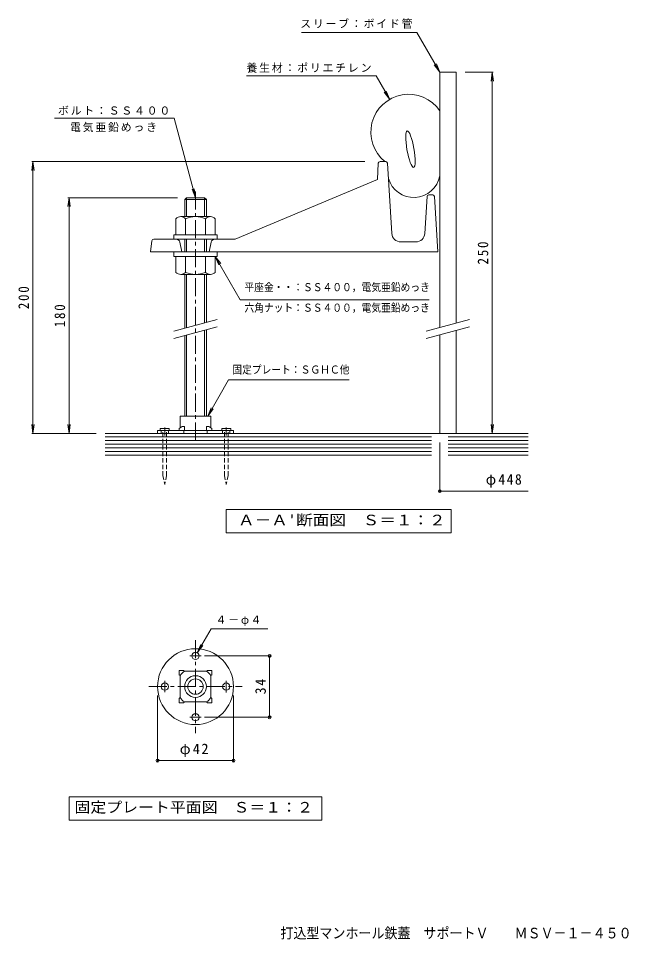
# Model space of a CAD drawing. Units: millimetres, scale not verified. Extents: x -315 to 361, y -273 to 237.
# Drawn here: x -315 to 23, y -273 to 237 of the extents above; entities that cross this region are included whole.
import ezdxf
from ezdxf.enums import TextEntityAlignment as Align

# ---------------------------------------------------------------- set-up
doc = ezdxf.new("R2010")
doc.units = ezdxf.units.MM
doc.header["$LTSCALE"] = 2
doc.header["$PDMODE"] = 32
doc.header["$PDSIZE"] = 1.6
doc.linetypes.add('CHAIN1', pattern=[8, 5, -1, 1, -1])
doc.linetypes.add('DASHED1', pattern=[1.8, 1.2, -0.6])
for name, color, linetype, lineweight in [('1-0', 2, 'Continuous', 9), ('1-1', 2, 'CHAIN1', 9), ('1-3', 4, 'Continuous', 9), ('1-4', 7, 'Continuous', 9), ('1-8', 3, 'Continuous', 9), ('1-9', 2, 'CHAIN1', 9), ('1-A', 2, 'Continuous', 9), ('1-E', 7, 'Continuous', 9)]:
    doc.layers.add(name, color=color, linetype=linetype, lineweight=lineweight)
doc.layers.add('1-5', color=6, linetype='Continuous')
doc.styles.add('ＭＳ ゴシック', font='')
doc.styles.get('ＭＳ ゴシック').set_extended_font_data('MS Gothic')

msp = doc.modelspace()

# ---------------------------------------------------------------- linework, layer by layer
at = {"layer": '1-0'}
for p, q in [((-115.443, 157.142), (-115.869, 148.084)), ((-111.34, 158.095), (-114.444, 158.095)), ((-110.341, 157.155), (-107.994, 118.289)), ((-194.608, 115.095), (-115.869, 148.084)), ((-88.454, 138.654), (-89.669, 118.297)), ((-85.337, 139.595), (-87.456, 139.595)), ((-240.731, 114.236), (-241.608, 108.095)), ((-239.741, 115.095), (-194.608, 115.095)), ((-225.269, 113.514), (-224.108, 108.095)), ((-207.947, 113.514), (-209.108, 108.095)), ((-94.661, 113.595), (-103.003, 113.595))]:
    msp.add_line(p, q, dxfattribs=at)
at = {"layer": '1-0', "color": 4, "linetype": 'CHAIN1'}
for p, q in [((-233.608, 6.357), (-233.608, 10.927)), ((-199.608, 6.357), (-199.608, 10.927)), ((-219.75, -115.636), (-213.409, -115.636)), ((-233.608, -135.778), (-233.608, -129.437)), ((-199.608, -129.494), (-199.608, -135.834)), ((-213.466, -149.636), (-219.807, -149.636))]:
    msp.add_line(p, q, dxfattribs=at)
at = {"layer": '1-0', "color": 4}
for p, q in [((-237.608, 9.195), (-237.608, 7.595)), ((-237.608, 7.595), (-195.608, 7.595)), ((-235.608, 7.595), (-235.608, 9.195)), ((-231.608, 7.595), (-231.608, 9.195)), ((-223.108, 9.195), (-223.108, 7.595)), ((-210.108, 9.195), (-210.108, 7.595)), ((-201.608, 7.595), (-201.608, 9.195)), ((-197.608, 7.595), (-197.608, 9.195))]:
    msp.add_line(p, q, dxfattribs=at)
at = {"layer": '1-0'}
msp.add_lwpolyline([(-84.339, 138.658), (-82.398, 108.095), (-241.608, 108.095)], dxfattribs=at)
at = {"layer": '1-0', "color": 4}
msp.add_lwpolyline([(-237.608, 9.195), (-195.608, 9.195), (-195.608, 7.595)], dxfattribs=at)
for centre, radius in [((-216.608, -132.636), 21), ((-216.608, -115.636), 2), ((-233.608, -132.636), 2), ((-199.608, -132.636), 2), ((-216.608, -149.636), 2)]:
    msp.add_circle(centre, radius, dxfattribs=at)
at = {"layer": '1-0'}
for centre, radius, start, end in [((-114.444, 157.095), 1, 90, 177.30495), ((-111.34, 157.095), 1, 3.45699, 90), ((-87.456, 138.595), 1, 90, 176.58427), ((-85.337, 138.595), 1, 3.63327, 90), ((-103.003, 118.595), 5, 183.50003, 270), ((-94.661, 118.595), 5, 270, 356.58401), ((-239.741, 114.095), 1, 90, 171.86929), ((-227.225, 113.095), 2, 12.09503, 90), ((-205.991, 113.095), 2, 90, 167.90497)]:
    msp.add_arc(centre, radius, start, end, dxfattribs=at)
at = {"layer": '1-1'}
msp.add_line((-216.608, 141.583), (-216.608, 3.764), dxfattribs=at)
at = {"layer": '1-3'}
for p, q in [((-81.398, 207.595), (-72.398, 207.595)), ((-81.398, 66.209), (-81.398, 207.595)), ((-72.398, 68.621), (-72.398, 207.595)), ((-81.398, 7.595), (-81.398, 62.068)), ((-72.398, 7.595), (-72.398, 64.48))]:
    msp.add_line(p, q, dxfattribs=at)
at = {"layer": '1-4'}
for p, q in [((-67.398, 207.595), (-51.798, 207.595)), ((-52.398, 207.595), (-53.051, 202.637)), ((-52.398, 7.595), (-52.398, 207.595)), ((-52.398, 207.595), (-51.746, 202.637)), ((-306.608, 158.095), (-307.261, 153.137)), ((-122.916, 158.095), (-307.208, 158.095)), ((-306.608, 7.595), (-306.608, 158.095)), ((-306.608, 158.095), (-305.955, 153.137)), ((-286.608, 138.095), (-287.261, 133.137)), ((-226.608, 138.095), (-287.208, 138.095)), ((-286.608, 7.595), (-286.608, 138.095)), ((-286.608, 138.095), (-285.955, 133.137)), ((-205.658, 105.595), (-202.614, 101.628)), ((-205.658, 105.595), (-203.745, 100.975)), ((-209.808, 17.195), (-198.261, 37.195)), ((-198.261, 37.195), (-131.565, 37.195)), ((-209.808, 17.195), (-207.895, 21.814)), ((-209.808, 17.195), (-206.764, 21.161)), ((-306.608, 7.595), (-307.261, 12.552)), ((-306.608, 7.595), (-305.955, 12.552)), ((-286.608, 7.595), (-287.261, 12.552)), ((-286.608, 7.595), (-285.955, 12.552)), ((-52.398, 7.595), (-53.051, 12.552)), ((-52.398, 7.595), (-51.746, 12.552)), ((-271.608, 7.595), (-307.208, 7.595)), ((-81.398, 2.595), (-81.398, -25.005)), ((-81.398, -24.405), (-32.398, -24.405)), ((-215.608, -113.904), (-213.695, -109.284)), ((-215.608, -113.904), (-212.564, -109.937)), ((-211.608, -115.636), (-175.008, -115.636)), ((-175.608, -149.636), (-175.608, -115.636)), ((-237.608, -137.636), (-237.608, -174.236)), ((-195.608, -137.636), (-195.608, -174.236)), ((-211.608, -149.636), (-175.008, -149.636)), ((-237.608, -173.636), (-195.608, -173.636))]:
    msp.add_line(p, q, dxfattribs=at)
at = {"layer": '1-4', "color": 2}
for p, q in [((-286.608, -206.636), (-286.608, -193.636)), ((-286.608, -193.636), (-146.608, -193.636)), ((-146.608, -206.636), (-146.608, -193.636)), ((-146.608, -206.636), (-286.608, -206.636))]:
    msp.add_line(p, q, dxfattribs=at)
at = {"layer": '1-4'}
for points in [[(-205.658, 105.595), (-191.802, 81.595), (-87.324, 81.595)], [(-215.608, -113.904), (-207.948, -100.636), (-176.525, -100.636)]]:
    msp.add_lwpolyline(points, dxfattribs=at)
at = {"layer": '1-4', "color": 2}
msp.add_lwpolyline([(-199.634, -47.579), (-199.634, -34.579), (-75.083, -34.579), (-75.083, -47.579)], close=True, dxfattribs=at)
at = {"layer": '1-4'}
for p in [(-81.398, -24.405), (-175.608, -115.636), (-175.608, -149.636), (-237.608, -173.636), (-195.608, -173.636)]:
    msp.add_point(p, dxfattribs=at)
at = {"layer": '1-8'}
for p, q in [((-222.608, 137.095), (-221.608, 138.095)), ((-221.608, 138.095), (-221.608, 127.595)), ((-221.608, 138.095), (-211.608, 138.095)), ((-211.608, 138.095), (-211.608, 127.595)), ((-211.608, 138.095), (-210.608, 137.095)), ((-222.608, 137.095), (-210.608, 137.095)), ((-222.608, 137.095), (-222.608, 127.595)), ((-210.608, 137.095), (-210.608, 127.595)), ((-222.608, 115.095), (-222.608, 108.095)), ((-221.608, 115.095), (-221.608, 108.095)), ((-211.608, 115.095), (-211.608, 108.095)), ((-210.608, 115.095), (-210.608, 108.095)), ((-222.608, 95.595), (-222.608, 65.807)), ((-221.608, 95.595), (-221.608, 66.075)), ((-211.608, 95.595), (-211.608, 68.755)), ((-210.608, 95.595), (-210.608, 69.023)), ((-222.608, 61.666), (-222.608, 17.195)), ((-221.608, 61.934), (-221.608, 17.195)), ((-211.608, 64.614), (-211.608, 17.195)), ((-210.608, 64.882), (-210.608, 17.195)), ((-236.108, 10.195), (-236.108, 9.195)), ((-231.108, 10.195), (-236.108, 10.195)), ((-231.108, 10.195), (-231.108, 9.195)), ((-202.108, 10.195), (-197.108, 10.195)), ((-202.108, 10.195), (-202.108, 9.195)), ((-197.108, 10.195), (-197.108, 9.195))]:
    msp.add_line(p, q, dxfattribs=at)
at = {"layer": '1-8', "color": 4}
for p, q in [((-224.816, 127.595), (-208.401, 127.595)), ((-222.073, 126.469), (-222.073, 117.595)), ((-211.143, 126.469), (-211.143, 117.595)), ((-205.658, 126.469), (-205.658, 117.595)), ((-222.073, 96.72), (-222.073, 105.595)), ((-211.143, 96.72), (-211.143, 105.595)), ((-205.658, 96.72), (-205.658, 105.595)), ((-224.816, 95.595), (-208.401, 95.595))]:
    msp.add_line(p, q, dxfattribs=at)
at = {"layer": '1-8', "color": 6, "lineweight": 5}
for p, q in [((-228.608, 117.595), (-228.608, 115.095)), ((-227.558, 117.595), (-228.608, 117.595)), ((-204.608, 117.595), (-205.658, 117.595)), ((-204.608, 117.595), (-204.608, 115.095)), ((-228.608, 105.595), (-228.608, 108.095)), ((-204.608, 105.595), (-204.608, 108.095)), ((-227.558, 105.595), (-228.608, 105.595)), ((-204.608, 105.595), (-205.658, 105.595)), ((-266.608, 7.595), (-32.398, 7.595)), ((-266.608, 5.595), (-85.96, 5.595)), ((-76.773, 5.595), (-32.398, 5.595)), ((-266.608, 3.595), (-85.96, 3.595)), ((-266.608, 1.595), (-85.96, 1.595)), ((-76.773, 3.595), (-32.398, 3.595)), ((-76.773, 1.595), (-32.398, 1.595)), ((-266.608, -0.405), (-85.96, -0.405)), ((-266.608, -2.405), (-85.96, -2.405)), ((-266.608, -4.405), (-85.96, -4.405)), ((-76.773, -0.405), (-32.398, -0.405)), ((-76.773, -2.405), (-32.398, -2.405)), ((-76.773, -4.405), (-32.398, -4.405))]:
    msp.add_line(p, q, dxfattribs=at)
at = {"layer": '1-8', "color": 7}
for p, q in [((-228.608, 64.2), (-204.608, 70.631)), ((-228.608, 60.059), (-204.608, 66.489)), ((-88.898, 64.2), (-64.898, 70.631)), ((-88.898, 60.059), (-64.898, 66.489))]:
    msp.add_line(p, q, dxfattribs=at)
at = {"layer": '1-8', "linetype": 'DASHED1'}
for p, q in [((-234.608, -15.805), (-234.608, 9.195)), ((-232.608, -15.805), (-232.608, 9.195)), ((-200.608, -15.805), (-200.608, 9.195)), ((-198.608, -15.805), (-198.608, 9.195)), ((-234.608, -15.805), (-233.608, -20.805)), ((-232.608, -15.805), (-233.608, -20.805)), ((-200.608, -15.805), (-199.608, -20.805)), ((-198.608, -15.805), (-199.608, -20.805))]:
    msp.add_line(p, q, dxfattribs=at)
at = {"layer": '1-8', "color": 4}
for points in [[(-227.558, 126.469), (-227.558, 117.595), (-205.658, 117.595)], [(-227.558, 96.72), (-227.558, 105.595), (-205.658, 105.595)]]:
    msp.add_lwpolyline(points, dxfattribs=at)
at = {"layer": '1-8', "color": 6, "lineweight": 5}
for centre, radius, start, end in [((-98.682, 174.417), 20.906, 34.23459, 231.33058), ((-95.785, 152.803), 14.623, 196.11575, 349.67223)]:
    msp.add_arc(centre, radius, start, end, dxfattribs=at)
at = {"layer": '1-8', "color": 4}
for centre, radius, start, end in [((-224.816, 123.691), 3.903, 45.3613, 134.63896), ((-216.608, 113.767), 13.828, 66.7198, 113.2803), ((-208.401, 123.691), 3.903, 45.3613, 134.63818), ((-224.816, 99.498), 3.903, 225.36104, 314.6387), ((-216.608, 109.422), 13.828, 246.7197, 293.2802), ((-208.401, 99.498), 3.903, 225.36182, 314.6387)]:
    msp.add_arc(centre, radius, start, end, dxfattribs=at)
at = {"layer": '1-8', "color": 6, "lineweight": 5}
msp.add_ellipse((-97.643, 164.97), major_axis=(-1.786, 10.128), ratio=0.189, dxfattribs=at)
at = {"layer": '1-9'}
for p, q in [((-216.608, -106.85), (-216.608, -158.421)), ((-242.394, -132.636), (-190.823, -132.636))]:
    msp.add_line(p, q, dxfattribs=at)
at = {"layer": '1-A'}
for p, q in [((-225.108, 17.195), (-225.108, 10.603)), ((-225.108, 17.195), (-208.108, 17.195)), ((-208.108, 17.195), (-208.108, 10.603)), ((-224.058, 11.46), (-225.608, 10.195)), ((-209.158, 11.46), (-207.608, 10.195)), ((-225.608, 10.195), (-225.608, 9.195)), ((-207.608, 10.195), (-207.608, 9.195)), ((-225.108, -126.53), (-225.608, -126.03)), ((-225.108, -126.53), (-225.108, -138.741)), ((-222.714, -124.136), (-223.214, -123.636)), ((-210.503, -124.136), (-222.714, -124.136)), ((-210.503, -124.136), (-210.003, -123.636)), ((-208.108, -126.53), (-207.608, -126.03)), ((-208.108, -138.741), (-208.108, -126.53)), ((-225.108, -138.741), (-225.608, -139.241)), ((-222.714, -141.136), (-223.214, -141.636)), ((-222.714, -141.136), (-210.503, -141.136)), ((-210.503, -141.136), (-210.003, -141.636)), ((-208.108, -138.741), (-207.608, -139.241))]:
    msp.add_line(p, q, dxfattribs=at)
for points in [[(-224.058, 11.46), (-222.714, 11.46), (-222.714, 9.195)], [(-209.158, 11.46), (-210.503, 11.46), (-210.503, 9.195)], [(-225.608, -126.03), (-225.608, -123.636), (-223.214, -123.636)], [(-210.003, -123.636), (-207.608, -123.636), (-207.608, -126.03)], [(-223.214, -141.636), (-225.608, -141.636), (-225.608, -139.241)], [(-207.608, -139.241), (-207.608, -141.636), (-210.003, -141.636)]]:
    msp.add_lwpolyline(points, dxfattribs=at)
for radius in [6, 4.25]:
    msp.add_circle((-216.608, -132.636), radius, dxfattribs=at)
for centre, start, end in [((-219.108, -130.136), 121.00261, 148.99734), ((-214.108, -130.136), 31.00261, 58.99734), ((-219.108, -135.136), 211.00261, 238.99734), ((-214.108, -135.136), 301.00261, 328.99734)]:
    msp.add_arc(centre, 7, start, end, dxfattribs=at)
at = {"layer": '1-E'}
for p, q in [((-158.012, 229.595), (-94.1, 229.595)), ((-81.398, 207.595), (-94.1, 229.595)), ((-81.398, 207.595), (-84.442, 211.561)), ((-81.398, 207.595), (-83.312, 212.214)), ((-188.398, 205.595), (-116.682, 205.595)), ((-109.134, 192.522), (-116.682, 205.595)), ((-109.134, 192.522), (-112.178, 196.488)), ((-109.134, 192.522), (-111.048, 197.141)), ((-216.608, 138.095), (-217.261, 143.052)), ((-216.608, 138.095), (-218.522, 142.714))]:
    msp.add_line(p, q, dxfattribs=at)
msp.add_lwpolyline([(-216.608, 138.095), (-228.398, 182.095), (-294.704, 182.095)], dxfattribs=at)

# ---------------------------------------------------------------- texts
at = {"layer": '1-4', "color": 6, "style": 'ＭＳ ゴシック', "width": 0.9}
for s, p in [('平座金・・', (-189.524, 84.987)), ('：ＳＳ４００，電気亜鉛めっき', (-162.524, 84.987)), ('六角ナット：ＳＳ４００，電気亜鉛めっき', (-189.524, 73.614)), ('固定プレート：ＳＧＨＣ他', (-196.235, 39.351))]:
    msp.add_text(s, height=4.399, dxfattribs=at).set_placement(p, align=Align.BOTTOM_LEFT)
at = {"layer": '1-4', "color": 2, "style": 'ＭＳ ゴシック'}
for s, width, p in [("Ａ－Ａ'断面図\u3000Ｓ＝１：２", 1.15, (-193.108, -45.079)), ('固定プレート平面図\u3000Ｓ＝１：２', 1.1, (-283.608, -204.136))]:
    msp.add_text(s, height=5.865, dxfattribs=dict(at, width=width)).set_placement(p, align=Align.BOTTOM_LEFT)
at = {"layer": '1-4', "color": 2, "char_height": 5.865, "attachment_point": 7, "rotation": 90, "style": 'ＭＳ ゴシック'}
for s, insert in [('\\T1.27;\\W0.9;250', (-54.513, 101.095)), ('\\T1.27;\\W0.9;200', (-308.723, 76.345)), ('\\T1.27;\\W0.9;180', (-288.723, 66.345)), ('\\T1.27;\\W0.95;34', (-177.608, -136.886))]:
    msp.add_mtext(s, dxfattribs=dict(at, insert=insert))
at = {"layer": '1-4', "color": 2, "char_height": 5.865, "attachment_point": 7, "style": 'ＭＳ ゴシック'}
for s, insert in [('\\T1.21;\\W0.95;φ448', (-55.96, -22.405)), ('\\T1.19;φ42', (-225.358, -171.636))]:
    msp.add_mtext(s, dxfattribs=dict(at, insert=insert))
at = {"layer": '1-4', "insert": (-205.531, -99.046), "char_height": 4.399, "attachment_point": 7, "style": 'ＭＳ ゴシック'}
msp.add_mtext('\\T1.17;４－φ４', dxfattribs=at)
at = {"layer": '1-5', "style": 'ＭＳ ゴシック', "width": 0.9}
msp.add_text('打込型マンホール鉄蓋\u3000サポートＶ\u3000\u3000ＭＳＶ－１－４５０\u3000Ｃ＝２００', height=5.865, dxfattribs=at).set_placement((-169.625, -273.801), align=Align.BOTTOM_LEFT)
at = {"layer": '1-E', "char_height": 4.399, "attachment_point": 7, "style": 'ＭＳ ゴシック'}
for s, insert in [('\\T1.17;スリーブ：ボイド管', (-158.663, 231.718)), ('\\T1.17;養生材：ポリエチレン', (-188.398, 207.288)), ('\\T1.17;ボルト：ＳＳ４００', (-292.747, 183.825)), ('\\T1.17;電気亜鉛めっき', (-286.047, 174.366))]:
    msp.add_mtext(s, dxfattribs=dict(at, insert=insert))

doc.saveas('drawing.dxf')
